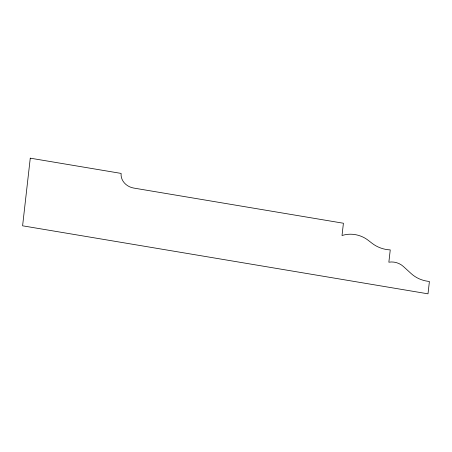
<?xml version="1.0" encoding="UTF-8"?>
<svg xmlns="http://www.w3.org/2000/svg" width="452" height="452" viewBox="0 0 452 452"><rect width="100%" height="100%" fill="white"/><g stroke="black" fill="none" stroke-linecap="round" stroke-linejoin="round"><path stroke-width="0.68" d="M30.267 158.172L22.6 225.808L428.004 293.828L429.4 281.534L425.999 280.963A26.911 23.261 18.8 0 1 411.179 273.596L403.365 266.471A15.351 13.266 18.8 0 0 388.856 262.2L390.251 249.899A28.018 24.216 18.8 0 1 372.058 243.283L368.148 240.261A25.521 22.058 18.8 0 0 342.017 235.543L343.413 223.243L133.719 188.06A14.238 12.306 18.8 0 1 121.136 173.415L30.267 158.172"/></g></svg>
